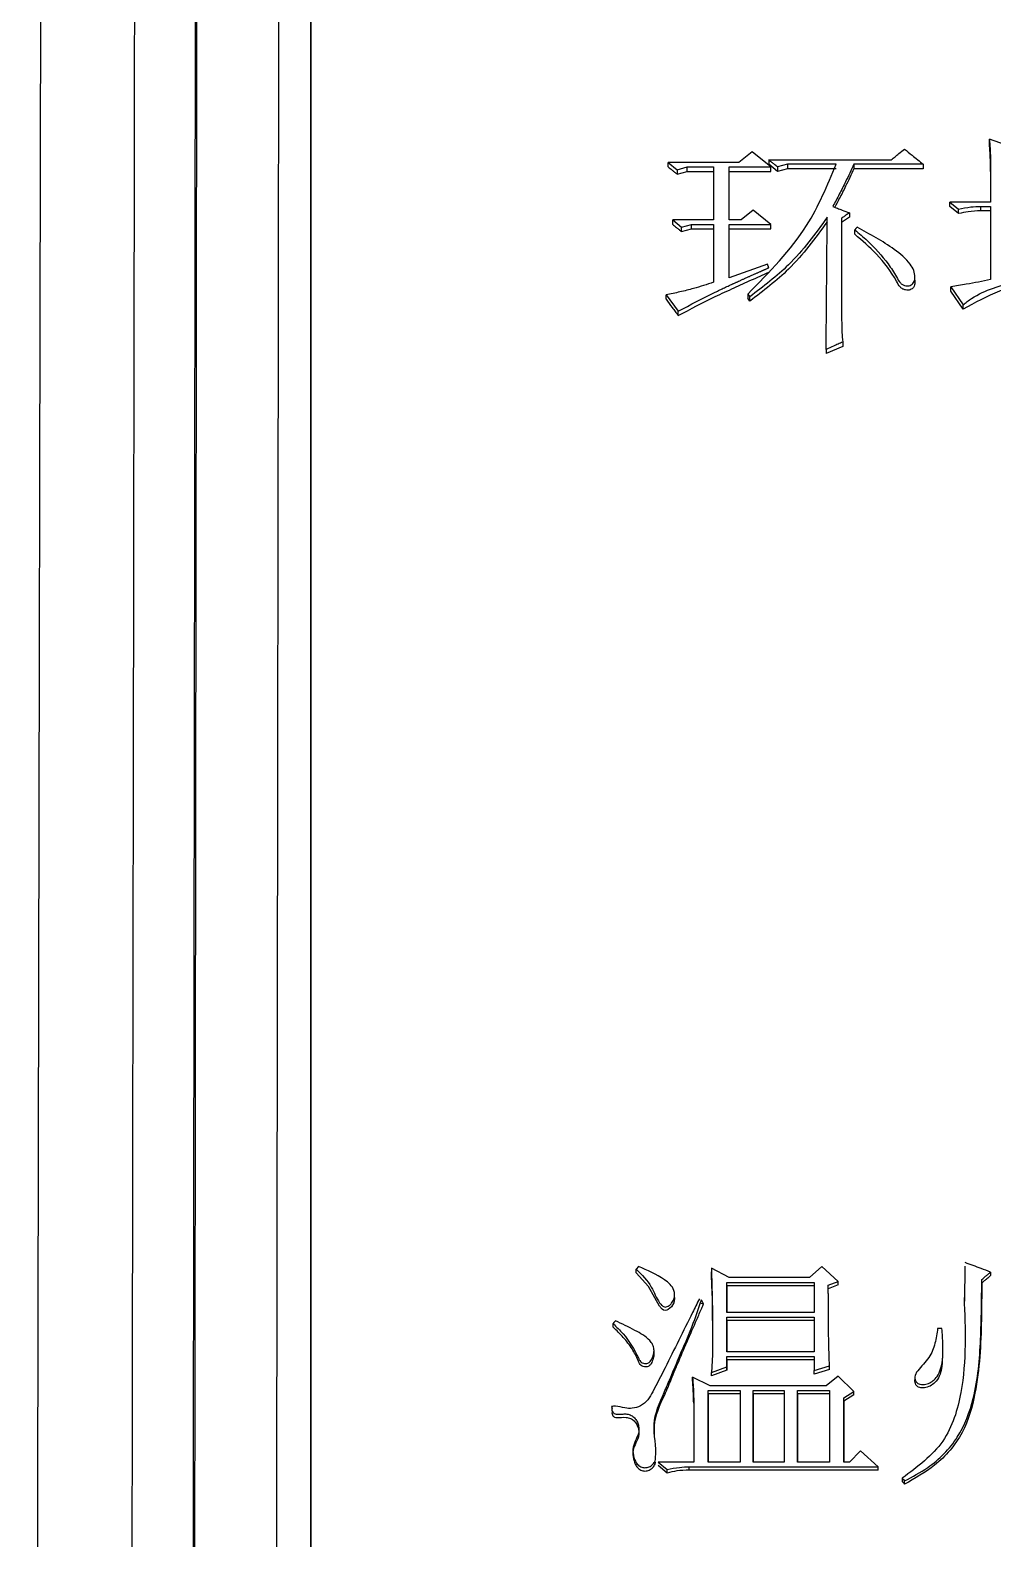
# Model space of a CAD drawing. Header units: millimetres. Extents: x 2063 to 4500, y 825 to 2548.
# Drawn here: x 2670.86 to 2680.29, y 2265.99 to 2280.78 of the extents above; entities that cross this region are included whole.
import ezdxf

# ---------------------------------------------------------------- set-up
doc = ezdxf.new("R2010")
doc.units = ezdxf.units.MM

msp = doc.modelspace()

# ---------------------------------------------------------------- linework, layer by layer
at = {"color": 7, "linetype": 'Continuous', "lineweight": 25}
for p, q in [((2680.505, 2279.624), (2680.256, 2279.712)), ((2680.256, 2279.668), (2680.256, 2279.712)), ((2677.931, 2279.589), (2677.801, 2279.484)), ((2678.115, 2279.44), (2677.931, 2279.589)), ((2677.109, 2279.484), (2677.195, 2279.413)), ((2677.801, 2279.484), (2677.109, 2279.484)), ((2677.109, 2279.44), (2677.109, 2279.484)), ((2677.195, 2279.413), (2677.293, 2279.44)), ((2677.195, 2279.413), (2677.195, 2279.369)), ((2677.293, 2279.44), (2677.552, 2279.44)), ((2677.293, 2279.396), (2677.293, 2279.44)), ((2677.552, 2279.44), (2677.552, 2278.92)), ((2677.704, 2279.44), (2678.115, 2279.44)), ((2677.704, 2278.92), (2677.704, 2279.44)), ((2677.704, 2279.396), (2677.704, 2279.44)), ((2678.093, 2279.51), (2679.294, 2279.51)), ((2678.093, 2279.51), (2678.093, 2279.466)), ((2678.18, 2279.396), (2678.093, 2279.466)), ((2678.277, 2279.466), (2678.18, 2279.44)), ((2678.18, 2279.44), (2678.18, 2279.396)), ((2678.277, 2279.422), (2678.18, 2279.396)), ((2678.753, 2279.466), (2678.277, 2279.466)), ((2678.753, 2279.422), (2678.277, 2279.422)), ((2679.607, 2279.466), (2678.926, 2279.466)), ((2678.926, 2279.466), (2678.926, 2279.422)), ((2679.607, 2279.422), (2678.926, 2279.422)), ((2680.267, 2279.44), (2680.267, 2279.096)), ((2680.267, 2279.396), (2680.267, 2279.44)), ((2677.195, 2279.369), (2677.293, 2279.396)), ((2677.293, 2279.396), (2677.552, 2279.396)), ((2677.704, 2278.92), (2677.704, 2279.396)), ((2677.704, 2279.396), (2678.115, 2279.396)), ((2677.942, 2279.017), (2677.823, 2278.92)), ((2678.115, 2278.876), (2677.942, 2279.017)), ((2678.883, 2278.99), (2678.883, 2278.947)), ((2679.867, 2279.096), (2679.954, 2279.026)), ((2680.267, 2279.096), (2679.867, 2279.096)), ((2679.954, 2278.982), (2679.867, 2279.053)), ((2679.954, 2278.982), (2679.954, 2279.026)), ((2680.17, 2279.052), (2680.267, 2279.052)), ((2680.17, 2279.009), (2680.17, 2279.052)), ((2680.267, 2279.009), (2680.17, 2279.009)), ((2680.267, 2279.052), (2680.267, 2278.336)), ((2677.152, 2278.92), (2677.238, 2278.849)), ((2677.552, 2278.92), (2677.152, 2278.92)), ((2677.152, 2278.877), (2677.152, 2278.92)), ((2677.238, 2278.849), (2677.336, 2278.876)), ((2677.238, 2278.806), (2677.238, 2278.849)), ((2677.238, 2278.806), (2677.336, 2278.832)), ((2677.336, 2278.876), (2677.552, 2278.876)), ((2677.336, 2278.832), (2677.336, 2278.876)), ((2677.336, 2278.832), (2677.552, 2278.832)), ((2677.552, 2278.876), (2677.552, 2278.309)), ((2677.823, 2278.92), (2677.704, 2278.92)), ((2677.704, 2278.876), (2678.115, 2278.876)), ((2677.704, 2278.354), (2677.704, 2278.876)), ((2677.704, 2278.832), (2677.704, 2278.876)), ((2677.704, 2278.354), (2677.704, 2278.832)), ((2677.704, 2278.832), (2678.115, 2278.832)), ((2678.883, 2278.947), (2678.807, 2278.894)), ((2678.807, 2278.937), (2678.807, 2278.017)), ((2678.807, 2278.937), (2678.807, 2278.894)), ((2678.807, 2278.894), (2678.807, 2278.016)), ((2678.937, 2278.78), (2678.937, 2278.823)), ((2678.082, 2278.487), (2677.704, 2278.354)), ((2678.093, 2278.451), (2678.082, 2278.487)), ((2679.496, 2278.458), (2679.496, 2278.464)), ((2679.878, 2278.265), (2679.997, 2278.088)), ((2679.878, 2278.223), (2679.878, 2278.265)), ((2679.997, 2278.046), (2679.878, 2278.223)), ((2677.087, 2278.185), (2677.206, 2278.025)), ((2677.087, 2278.143), (2677.087, 2278.185)), ((2677.887, 2278.194), (2677.909, 2278.168)), ((2677.887, 2278.194), (2677.887, 2278.152)), ((2677.909, 2278.125), (2677.887, 2278.152)), ((2677.909, 2278.125), (2677.909, 2278.168)), ((2679.997, 2278.046), (2679.997, 2278.088)), ((2677.206, 2277.983), (2677.206, 2278.025)), ((2678.818, 2277.681), (2678.656, 2277.61)), ((2678.656, 2277.652), (2678.656, 2277.61)), ((2678.818, 2277.723), (2678.818, 2277.681)), ((2676.817, 2268.662), (2676.795, 2268.634)), ((2676.795, 2268.6), (2676.795, 2268.634)), ((2677.704, 2268.552), (2677.531, 2268.644)), ((2677.531, 2268.644), (2677.531, 2268.609)), ((2677.535, 2268.447), (2677.531, 2268.609)), ((2678.612, 2268.662), (2678.493, 2268.552)), ((2678.775, 2268.515), (2678.612, 2268.662)), ((2680.014, 2268.323), (2680.019, 2268.664)), ((2677.682, 2268.506), (2678.537, 2268.506)), ((2677.682, 2268.212), (2677.682, 2268.506)), ((2677.682, 2268.471), (2677.682, 2268.506)), ((2677.682, 2268.471), (2677.682, 2268.212)), ((2678.537, 2268.471), (2677.682, 2268.471)), ((2678.493, 2268.552), (2677.704, 2268.552)), ((2678.537, 2268.506), (2678.537, 2268.212)), ((2678.677, 2268.478), (2678.775, 2268.515)), ((2678.775, 2268.48), (2678.677, 2268.444)), ((2678.775, 2268.48), (2678.775, 2268.515)), ((2680.181, 2268.499), (2680.181, 2268.533)), ((2680.267, 2268.607), (2680.267, 2268.572)), ((2677.168, 2268.395), (2677.168, 2268.407)), ((2677.455, 2268.297), (2677.433, 2268.336)), ((2677.422, 2268.304), (2677.455, 2268.297)), ((2678.537, 2268.212), (2677.682, 2268.212)), ((2677.682, 2268.166), (2678.537, 2268.166)), ((2677.682, 2267.825), (2677.682, 2268.166)), ((2677.682, 2268.131), (2677.682, 2268.166)), ((2678.537, 2268.166), (2678.537, 2267.825)), ((2676.568, 2268.067), (2676.568, 2268.101)), ((2677.682, 2268.131), (2677.682, 2267.825)), ((2678.537, 2268.131), (2677.682, 2268.131)), ((2679.791, 2268.055), (2679.748, 2268.055)), ((2676.969, 2267.809), (2676.969, 2267.843)), ((2677.541, 2267.797), (2677.531, 2267.622)), ((2678.537, 2267.825), (2677.682, 2267.825)), ((2677.682, 2267.779), (2678.537, 2267.779)), ((2677.682, 2267.677), (2677.682, 2267.779)), ((2677.682, 2267.745), (2677.682, 2267.779)), ((2677.682, 2267.745), (2677.682, 2267.644)), ((2678.537, 2267.745), (2677.682, 2267.745)), ((2678.537, 2267.779), (2678.537, 2267.641)), ((2679.798, 2267.763), (2679.798, 2267.797)), ((2677.52, 2267.493), (2677.347, 2267.576)), ((2677.347, 2267.542), (2677.347, 2267.576)), ((2677.531, 2267.622), (2677.682, 2267.677)), ((2677.682, 2267.644), (2677.531, 2267.589)), ((2677.531, 2267.589), (2677.531, 2267.622)), ((2677.682, 2267.644), (2677.682, 2267.677)), ((2678.537, 2267.641), (2678.688, 2267.687)), ((2678.688, 2267.653), (2678.537, 2267.607)), ((2678.537, 2267.607), (2678.537, 2267.641)), ((2678.775, 2267.585), (2678.656, 2267.493)), ((2678.688, 2267.653), (2678.688, 2267.687)), ((2678.926, 2267.437), (2678.775, 2267.585)), ((2679.569, 2267.66), (2679.569, 2267.659)), ((2677.498, 2267.447), (2677.812, 2267.447)), ((2677.498, 2266.744), (2677.498, 2267.447)), ((2677.498, 2267.413), (2677.498, 2267.447)), ((2678.656, 2267.493), (2677.52, 2267.493)), ((2677.812, 2267.447), (2677.812, 2266.744)), ((2677.942, 2267.447), (2678.245, 2267.447)), ((2677.942, 2266.744), (2677.942, 2267.447)), ((2677.942, 2267.413), (2677.942, 2267.447)), ((2678.245, 2267.447), (2678.245, 2266.744)), ((2678.374, 2267.447), (2678.688, 2267.447)), ((2678.374, 2266.744), (2678.374, 2267.447)), ((2678.374, 2267.413), (2678.374, 2267.447)), ((2678.688, 2267.447), (2678.688, 2266.744)), ((2678.829, 2267.373), (2678.926, 2267.437)), ((2678.926, 2267.404), (2678.926, 2267.437)), ((2677.358, 2267.321), (2677.358, 2267.354)), ((2677.498, 2267.413), (2677.498, 2266.744)), ((2677.812, 2267.413), (2677.498, 2267.413)), ((2677.942, 2267.413), (2677.942, 2266.744)), ((2678.245, 2267.413), (2677.942, 2267.413)), ((2678.374, 2267.413), (2678.374, 2266.744)), ((2678.688, 2267.413), (2678.374, 2267.413)), ((2678.926, 2267.404), (2678.829, 2267.34)), ((2678.829, 2267.34), (2678.829, 2267.373)), ((2678.991, 2266.855), (2678.883, 2266.744)), ((2679.164, 2266.697), (2678.991, 2266.855)), ((2677.011, 2266.744), (2677.098, 2266.67)), ((2677.358, 2266.744), (2677.011, 2266.744)), ((2677.098, 2266.637), (2677.011, 2266.711)), ((2677.314, 2266.697), (2679.164, 2266.697)), ((2677.314, 2266.665), (2677.314, 2266.697)), ((2677.812, 2266.744), (2677.498, 2266.744)), ((2678.245, 2266.744), (2677.942, 2266.744)), ((2678.688, 2266.744), (2678.374, 2266.744)), ((2678.883, 2266.744), (2678.829, 2266.744)), ((2679.164, 2266.665), (2679.164, 2266.697)), ((2677.098, 2266.637), (2677.098, 2266.67)), ((2679.164, 2266.665), (2677.314, 2266.665)), ((2679.402, 2266.586), (2679.402, 2266.554)), ((2679.424, 2266.526), (2679.424, 2266.558))]:
    msp.add_line(p, q, dxfattribs=at)
at = {"color": 7, "linetype": 'Continuous', "lineweight": 25, "flags": 128}
for points in [[(2670.855, 2231.428), (2670.866, 2236.711), (2670.878, 2242.021), (2670.889, 2247.334), (2670.9, 2252.625), (2670.912, 2257.871), (2670.923, 2263.048), (2670.933, 2268.131), (2670.944, 2273.097), (2670.954, 2277.925), (2670.964, 2282.591)], [(2678.115, 2279.396), (2678.115, 2279.418), (2678.115, 2279.44)], [(2678.277, 2279.466), (2678.277, 2279.455), (2678.277, 2279.444), (2678.277, 2279.422)], [(2679.607, 2279.466), (2679.607, 2279.444), (2679.607, 2279.422)], [(2679.867, 2279.053), (2679.867, 2279.064), (2679.867, 2279.074), (2679.867, 2279.085), (2679.867, 2279.096)], [(2678.115, 2278.832), (2678.115, 2278.843), (2678.115, 2278.859), (2678.115, 2278.876)], [(2678.958, 2278.849), (2678.948, 2278.836), (2678.937, 2278.823)], [(2677.167, 2268.371), (2677.17, 2268.349), (2677.164, 2268.306), (2677.141, 2268.267), (2677.109, 2268.239), (2677.094, 2268.232), (2677.079, 2268.23), (2677.063, 2268.234), (2677.048, 2268.243), (2677.024, 2268.271), (2676.914, 2268.464), (2676.795, 2268.6), (2676.795, 2268.6)], [(2676.59, 2268.129), (2676.584, 2268.122), (2676.576, 2268.112), (2676.568, 2268.101)], [(2679.402, 2266.586), (2679.413, 2266.572), (2679.424, 2266.558)], [(2679.402, 2266.554), (2679.407, 2266.547), (2679.413, 2266.54), (2679.424, 2266.526)]]:
    msp.add_lwpolyline(points, dxfattribs=at)
at = {"color": 7, "linetype": 'Continuous', "lineweight": 25}
for points, knots in [([(2673.605, 2321.538), (2673.605, 2321.434), (2673.605, 2320.913), (2673.605, 2319.546), (2673.605, 2317.386), (2673.605, 2314.768), (2673.605, 2312.306), (2673.605, 2308.798), (2673.605, 2305.655), (2673.605, 2301.34), (2673.606, 2296.653), (2673.606, 2291.52), (2673.606, 2286.097), (2673.606, 2281.538), (2673.606, 2275.616), (2673.606, 2270.71), (2673.606, 2264.031), (2673.606, 2259.738), (2673.606, 2256.737)], [0, 0, 0, 0, 0.020124, 0.100733, 0.181328, 0.221587, 0.302184, 0.342442, 0.423039, 0.463298, 0.543894, 0.624491, 0.664749, 0.745346, 0.785604, 0.8662, 0.906458, 1, 1, 1, 1]), ([(2671.936, 2320.59), (2671.937, 2320.618), (2671.937, 2320.707), (2671.936, 2319.72), (2671.933, 2317.708), (2671.928, 2314.645), (2671.923, 2311.257), (2671.918, 2307.919), (2671.913, 2304.85), (2671.907, 2301.206), (2671.901, 2296.935), (2671.894, 2292.29), (2671.886, 2287.343), (2671.878, 2282.173), (2671.869, 2276.488), (2671.859, 2270.291), (2671.848, 2263.607), (2671.841, 2258.917), (2671.837, 2256.523)], [0, 0, 0, 0, 0.039342, 0.122943, 0.206183, 0.289063, 0.371582, 0.416612, 0.465601, 0.518547, 0.575452, 0.636313, 0.690059, 0.746552, 0.805793, 0.867782, 0.932518, 1, 1, 1, 1]), ([(2672.442, 2256.387), (2672.446, 2259.686), (2672.455, 2266.285), (2672.468, 2275.715), (2672.48, 2284.595), (2672.491, 2292.753), (2672.501, 2300.053), (2672.509, 2306.371), (2672.516, 2311.593), (2672.521, 2315.65), (2672.524, 2318.398), (2672.526, 2319.844), (2672.525, 2319.821), (2672.525, 2319.812)], [0, 0, 0, 0, 0.094309, 0.188619, 0.282928, 0.377238, 0.471547, 0.565857, 0.660166, 0.754475, 0.848785, 0.943094, 1, 1, 1, 1]), ([(2672.456, 2256.338), (2672.459, 2258.724), (2672.466, 2263.431), (2672.475, 2270.18), (2672.483, 2276.522), (2672.491, 2282.418), (2672.499, 2287.848), (2672.507, 2293.581), (2672.514, 2299.35), (2672.521, 2304.83), (2672.527, 2309.297), (2672.532, 2312.82), (2672.535, 2315.482), (2672.537, 2317.385), (2672.538, 2318.604), (2672.539, 2319.321), (2672.539, 2319.352), (2672.539, 2319.367)], [0, 0, 0, 0, 0.06854, 0.13522, 0.200041, 0.263001, 0.324101, 0.38334, 0.468684, 0.549845, 0.626823, 0.699617, 0.768227, 0.832652, 0.892892, 0.948946, 1, 1, 1, 1]), ([(2673.337, 2318.613), (2673.337, 2318.625), (2673.337, 2318.737), (2673.337, 2318.384), (2673.337, 2317.814), (2673.336, 2317.268), (2673.335, 2316.594), (2673.334, 2315.785), (2673.333, 2314.846), (2673.332, 2313.774), (2673.33, 2312.064), (2673.326, 2309.378), (2673.321, 2305.229), (2673.315, 2300.012), (2673.307, 2294.405), (2673.3, 2288.728), (2673.292, 2283.261), (2673.284, 2277.248), (2673.275, 2270.701), (2673.265, 2263.658), (2673.258, 2258.715), (2673.255, 2256.201)], [0, 0, 0, 0, 0.008365, 0.077995, 0.107986, 0.138061, 0.168221, 0.198465, 0.228793, 0.259205, 0.289702, 0.358895, 0.433683, 0.514064, 0.600037, 0.66048, 0.723411, 0.788828, 0.856732, 0.927123, 1, 1, 1, 1]), ([(2673.606, 2257.657), (2673.606, 2257.964), (2673.606, 2260.862), (2673.606, 2266.288), (2673.606, 2272.506), (2673.606, 2278.541), (2673.606, 2283.171), (2673.606, 2286.982), (2673.606, 2288.425), (2673.606, 2288.822)], [0, 0, 0, 0, 0.027476, 0.259697, 0.491874, 0.607849, 0.840033, 0.956008, 1, 1, 1, 1]), ([(2680.256, 2279.712), (2680.259, 2279.682), (2680.263, 2279.621), (2680.266, 2279.53), (2680.267, 2279.47), (2680.267, 2279.44)], [0, 0, 0, 0, 0.33558, 0.667724, 1, 1, 1, 1]), ([(2679.294, 2279.51), (2679.306, 2279.52), (2679.331, 2279.54), (2679.374, 2279.576), (2679.405, 2279.601), (2679.424, 2279.615)], [0, 0, 0, 0, 0.288432, 0.576865, 1, 1, 1, 1]), ([(2679.424, 2279.615), (2679.448, 2279.595), (2679.492, 2279.56), (2679.553, 2279.51), (2679.589, 2279.481), (2679.607, 2279.466)], [0, 0, 0, 0, 0.407194, 0.703597, 1, 1, 1, 1]), ([(2680.267, 2279.396), (2680.267, 2279.426), (2680.266, 2279.487), (2680.262, 2279.578), (2680.258, 2279.638), (2680.256, 2279.668)], [0, 0, 0, 0, 0.335994, 0.667926, 1, 1, 1, 1]), ([(2677.109, 2279.44), (2677.121, 2279.43), (2677.142, 2279.413), (2677.17, 2279.389), (2677.187, 2279.376), (2677.195, 2279.369)], [0, 0, 0, 0, 0.4286084, 0.7143042, 1, 1, 1, 1]), ([(2677.887, 2278.194), (2678.099, 2278.408), (2678.473, 2278.788), (2678.668, 2279.26), (2678.753, 2279.466)], [0, 0, 0, 0, 0.564597, 1, 1, 1, 1]), ([(2678.18, 2279.44), (2678.167, 2279.45), (2678.147, 2279.466), (2678.118, 2279.49), (2678.101, 2279.503), (2678.093, 2279.51)], [0, 0, 0, 0, 0.428361, 0.714181, 1, 1, 1, 1]), ([(2678.926, 2279.466), (2678.9, 2279.409), (2678.855, 2279.31), (2678.785, 2279.173), (2678.742, 2279.092), (2678.72, 2279.052)], [0, 0, 0, 0, 0.409741, 0.70481, 1, 1, 1, 1]), ([(2678.926, 2279.422), (2678.9, 2279.365), (2678.855, 2279.266), (2678.791, 2279.141), (2678.755, 2279.073), (2678.74, 2279.045)], [0, 0, 0, 0, 0.449925, 0.773337, 1, 1, 1, 1]), ([(2678.72, 2279.052), (2678.736, 2279.046), (2678.766, 2279.035), (2678.821, 2279.014), (2678.859, 2278.999), (2678.883, 2278.99)], [0, 0, 0, 0, 0.283862, 0.567725, 1, 1, 1, 1]), ([(2678.883, 2278.99), (2678.876, 2278.986), (2678.861, 2278.975), (2678.835, 2278.957), (2678.816, 2278.944), (2678.807, 2278.937)], [0, 0, 0, 0, 0.250001, 0.625, 1, 1, 1, 1]), ([(2679.954, 2279.026), (2679.993, 2279.034), (2680.064, 2279.05), (2680.138, 2279.052), (2680.17, 2279.052)], [0, 0, 0, 0, 0.558835, 1, 1, 1, 1]), ([(2680.17, 2279.009), (2680.129, 2279.008), (2680.056, 2279.006), (2679.985, 2278.989), (2679.954, 2278.982)], [0, 0, 0, 0, 0.561085, 1, 1, 1, 1]), ([(2677.152, 2278.877), (2677.164, 2278.866), (2677.185, 2278.85), (2677.214, 2278.826), (2677.23, 2278.813), (2677.238, 2278.806)], [0, 0, 0, 0, 0.4286083, 0.7143042, 1, 1, 1, 1]), ([(2678.666, 2278.946), (2678.548, 2278.784), (2678.336, 2278.493), (2678.04, 2278.268), (2677.909, 2278.168)], [0, 0, 0, 0, 0.555449, 1, 1, 1, 1]), ([(2678.666, 2278.903), (2678.548, 2278.741), (2678.336, 2278.45), (2678.04, 2278.225), (2677.909, 2278.125)], [0, 0, 0, 0, 0.555388, 1, 1, 1, 1]), ([(2678.656, 2277.652), (2678.656, 2277.661), (2678.656, 2277.686), (2678.656, 2277.72), (2678.656, 2277.763), (2678.657, 2277.806), (2678.657, 2277.848), (2678.657, 2277.891), (2678.658, 2277.925), (2678.658, 2277.968), (2678.658, 2278.011), (2678.659, 2278.053), (2678.659, 2278.096), (2678.659, 2278.13), (2678.66, 2278.173), (2678.66, 2278.207), (2678.66, 2278.249), (2678.661, 2278.292), (2678.661, 2278.334), (2678.661, 2278.377), (2678.662, 2278.411), (2678.662, 2278.453), (2678.662, 2278.496), (2678.663, 2278.538), (2678.663, 2278.581), (2678.663, 2278.615), (2678.664, 2278.657), (2678.664, 2278.691), (2678.664, 2278.734), (2678.665, 2278.768), (2678.665, 2278.81), (2678.666, 2278.867), (2678.666, 2278.915), (2678.666, 2278.946)], [0, 0, 0, 0, 0.019729, 0.059186, 0.078915, 0.118372, 0.157829, 0.177558, 0.217015, 0.236744, 0.276201, 0.315659, 0.335387, 0.374845, 0.394573, 0.43403, 0.453759, 0.493216, 0.532674, 0.552402, 0.59186, 0.611588, 0.651046, 0.690503, 0.710232, 0.749689, 0.769418, 0.808875, 0.828604, 0.868061, 0.88779, 0.927247, 1, 1, 1, 1]), ([(2678.937, 2278.823), (2678.978, 2278.788), (2679.098, 2278.687), (2679.237, 2278.533), (2679.334, 2278.386), (2679.372, 2278.309), (2679.409, 2278.282), (2679.438, 2278.274), (2679.466, 2278.274), (2679.49, 2278.282), (2679.508, 2278.297), (2679.522, 2278.322), (2679.528, 2278.367), (2679.519, 2278.427), (2679.457, 2278.527), (2679.327, 2278.634), (2679.146, 2278.747), (2679.021, 2278.815), (2678.958, 2278.849)], [0, 0, 0, 0, 0.09565, 0.280795, 0.373244, 0.419662, 0.436462, 0.4533, 0.470465, 0.483389, 0.496387, 0.510841, 0.535897, 0.579802, 0.622961, 0.750748, 0.875017, 1, 1, 1, 1]), ([(2679.522, 2278.339), (2679.523, 2278.332), (2679.527, 2278.314), (2679.523, 2278.286), (2679.513, 2278.261), (2679.498, 2278.245), (2679.479, 2278.235), (2679.457, 2278.231), (2679.431, 2278.233), (2679.405, 2278.242), (2679.371, 2278.27), (2679.306, 2278.397), (2679.168, 2278.581), (2679.01, 2278.717), (2678.937, 2278.78)], [0, 0, 0, 0, 0.025638, 0.062848, 0.0932405, 0.1144167, 0.1356048, 0.1575622, 0.1838027, 0.2141167, 0.2450176, 0.3224905, 0.6882691, 1, 1, 1, 1]), ([(2677.206, 2278.025), (2677.326, 2278.089), (2677.46, 2278.161), (2677.606, 2278.23), (2677.636, 2278.245), (2677.659, 2278.256), (2677.682, 2278.267), (2677.702, 2278.276), (2677.721, 2278.285), (2677.736, 2278.292), (2677.752, 2278.299), (2677.763, 2278.304), (2677.775, 2278.309), (2677.79, 2278.316), (2677.806, 2278.323), (2677.821, 2278.33), (2677.833, 2278.336), (2677.845, 2278.341), (2677.86, 2278.348), (2677.876, 2278.355), (2677.891, 2278.362), (2677.903, 2278.367), (2677.918, 2278.374), (2677.934, 2278.381), (2677.95, 2278.388), (2677.961, 2278.393), (2677.973, 2278.398), (2677.985, 2278.403), (2677.996, 2278.408), (2678.006, 2278.413), (2678.014, 2278.416), (2678.02, 2278.419), (2678.025, 2278.421), (2678.033, 2278.425), (2678.041, 2278.428), (2678.049, 2278.432), (2678.055, 2278.434), (2678.06, 2278.437), (2678.068, 2278.44), (2678.076, 2278.444), (2678.085, 2278.448), (2678.09, 2278.45), (2678.093, 2278.451)], [0, 0, 0, 0, 0.414083, 0.465835, 0.49171, 0.517586, 0.543462, 0.569338, 0.582276, 0.608151, 0.621089, 0.634027, 0.646965, 0.659903, 0.685779, 0.698716, 0.711654, 0.724592, 0.73753, 0.763406, 0.776344, 0.789282, 0.802219, 0.828095, 0.841033, 0.853971, 0.866909, 0.879847, 0.892784, 0.905722, 0.912191, 0.91866, 0.925129, 0.931598, 0.944536, 0.951005, 0.957474, 0.963943, 0.970412, 0.98335, 0.989818, 1, 1, 1, 1]), ([(2677.206, 2277.983), (2677.326, 2278.047), (2677.506, 2278.141), (2677.748, 2278.252), (2677.923, 2278.332), (2678.036, 2278.383), (2678.093, 2278.409)], [0, 0, 0, 0, 0.414296, 0.62139, 0.810694, 1, 1, 1, 1]), ([(2679.997, 2278.088), (2680.024, 2278.11), (2680.175, 2278.227), (2680.485, 2278.308), (2680.744, 2278.391), (2680.851, 2278.425)], [0, 0, 0, 0, 0.116288, 0.635254, 1, 1, 1, 1]), ([(2680.851, 2278.382), (2680.682, 2278.335), (2680.383, 2278.253), (2680.114, 2278.109), (2679.997, 2278.046)], [0, 0, 0, 0, 0.5652512, 1, 1, 1, 1]), ([(2677.552, 2278.309), (2677.487, 2278.288), (2677.379, 2278.253), (2677.223, 2278.214), (2677.132, 2278.195), (2677.087, 2278.185)], [0, 0, 0, 0, 0.424962, 0.712284, 1, 1, 1, 1]), ([(2680.267, 2278.336), (2680.228, 2278.328), (2680.149, 2278.311), (2680.019, 2278.287), (2679.928, 2278.273), (2679.878, 2278.265)], [0, 0, 0, 0, 0.306381, 0.612797, 1, 1, 1, 1]), ([(2677.087, 2278.143), (2677.107, 2278.116), (2677.137, 2278.076), (2677.176, 2278.023), (2677.196, 2277.997), (2677.206, 2277.983)], [0, 0, 0, 0, 0.5, 0.75, 1, 1, 1, 1]), ([(2678.807, 2278.017), (2678.807, 2277.982), (2678.808, 2277.915), (2678.81, 2277.818), (2678.815, 2277.755), (2678.818, 2277.723)], [0, 0, 0, 0, 0.355817, 0.677713, 1, 1, 1, 1]), ([(2678.818, 2277.723), (2678.803, 2277.717), (2678.773, 2277.703), (2678.719, 2277.68), (2678.68, 2277.663), (2678.656, 2277.652)], [0, 0, 0, 0, 0.277507, 0.555013, 1, 1, 1, 1]), ([(2676.795, 2268.634), (2676.85, 2268.579), (2676.947, 2268.482), (2676.994, 2268.342), (2677.042, 2268.281), (2677.062, 2268.267), (2677.08, 2268.263), (2677.099, 2268.267), (2677.121, 2268.28), (2677.145, 2268.304), (2677.166, 2268.34), (2677.172, 2268.384), (2677.165, 2268.436), (2677.129, 2268.489), (2677.015, 2268.574), (2676.905, 2268.623), (2676.817, 2268.662)], [0, 0, 0, 0, 0.207426, 0.367179, 0.400689, 0.416558, 0.431268, 0.448073, 0.466649, 0.497247, 0.53852, 0.578669, 0.62014, 0.682425, 0.747233, 1, 1, 1, 1]), ([(2677.531, 2268.644), (2677.531, 2268.639), (2677.531, 2268.632), (2677.531, 2268.621), (2677.532, 2268.61), (2677.532, 2268.597), (2677.533, 2268.583), (2677.533, 2268.57), (2677.533, 2268.556), (2677.534, 2268.539), (2677.535, 2268.516), (2677.535, 2268.489), (2677.536, 2268.463), (2677.538, 2268.409), (2677.539, 2268.346), (2677.54, 2268.284), (2677.541, 2268.252), (2677.541, 2268.23), (2677.541, 2268.207), (2677.541, 2268.181), (2677.542, 2268.154), (2677.542, 2268.127), (2677.542, 2268.1), (2677.542, 2268.073), (2677.542, 2268.046), (2677.542, 2268.019), (2677.542, 2267.997), (2677.542, 2267.979), (2677.542, 2267.965), (2677.542, 2267.952), (2677.542, 2267.938), (2677.542, 2267.925), (2677.542, 2267.912), (2677.542, 2267.898), (2677.542, 2267.885), (2677.542, 2267.871), (2677.542, 2267.858), (2677.542, 2267.846), (2677.542, 2267.838), (2677.542, 2267.831), (2677.542, 2267.824), (2677.542, 2267.817), (2677.542, 2267.812), (2677.541, 2267.805), (2677.541, 2267.801), (2677.541, 2267.797)], [0, 0, 0, 0, 0.015876, 0.023814, 0.03969, 0.055566, 0.071442, 0.087319, 0.103195, 0.119071, 0.150823, 0.182575, 0.214327, 0.246079, 0.373089, 0.436594, 0.468346, 0.484222, 0.515974, 0.547726, 0.579478, 0.611231, 0.642983, 0.674735, 0.706487, 0.738239, 0.769992, 0.785868, 0.801744, 0.81762, 0.833496, 0.849372, 0.865248, 0.881124, 0.897, 0.912877, 0.928753, 0.944629, 0.952567, 0.960505, 0.968443, 0.976381, 0.984319, 0.988288, 1, 1, 1, 1]), ([(2680.267, 2268.607), (2680.236, 2268.618), (2680.179, 2268.64), (2680.096, 2268.67), (2680.044, 2268.689), (2680.019, 2268.699)], [0, 0, 0, 0, 0.377734, 0.688867, 1, 1, 1, 1]), ([(2677.534, 2268.478), (2677.534, 2268.478), (2677.534, 2268.478), (2677.534, 2268.477), (2677.534, 2268.474), (2677.537, 2268.378), (2677.54, 2268.209), (2677.541, 2268.02), (2677.541, 2267.921), (2677.542, 2267.869), (2677.542, 2267.848), (2677.542, 2267.835), (2677.542, 2267.832), (2677.542, 2267.83)], [0, 0, 0, 0, 0.001207, 0.003889, 0.007028, 0.025195, 0.475497, 0.695522, 0.859189, 0.902155, 0.937592, 0.968739, 1, 1, 1, 1]), ([(2678.688, 2267.687), (2678.688, 2267.691), (2678.688, 2267.704), (2678.687, 2267.725), (2678.686, 2267.751), (2678.685, 2267.772), (2678.685, 2267.789), (2678.684, 2267.802), (2678.684, 2267.815), (2678.684, 2267.828), (2678.683, 2267.841), (2678.683, 2267.854), (2678.683, 2267.866), (2678.682, 2267.892), (2678.68, 2267.982), (2678.679, 2268.085), (2678.678, 2268.174), (2678.678, 2268.2), (2678.678, 2268.213), (2678.678, 2268.226), (2678.678, 2268.239), (2678.678, 2268.251), (2678.678, 2268.264), (2678.678, 2268.277), (2678.678, 2268.29), (2678.678, 2268.303), (2678.678, 2268.315), (2678.678, 2268.328), (2678.678, 2268.341), (2678.678, 2268.354), (2678.678, 2268.365), (2678.678, 2268.373), (2678.678, 2268.38), (2678.678, 2268.386), (2678.677, 2268.392), (2678.677, 2268.399), (2678.677, 2268.405), (2678.677, 2268.412), (2678.677, 2268.418), (2678.677, 2268.424), (2678.677, 2268.431), (2678.677, 2268.437), (2678.677, 2268.444), (2678.677, 2268.45), (2678.677, 2268.456), (2678.677, 2268.463), (2678.677, 2268.47), (2678.677, 2268.475), (2678.677, 2268.478)], [0, 0, 0, 0, 0.016204, 0.048613, 0.081022, 0.11343, 0.129634, 0.145839, 0.162043, 0.178247, 0.194452, 0.210656, 0.22686, 0.243065, 0.307882, 0.567153, 0.631971, 0.648175, 0.664379, 0.680584, 0.696788, 0.712992, 0.729197, 0.745401, 0.761605, 0.777809, 0.794014, 0.810218, 0.826422, 0.842627, 0.858831, 0.866933, 0.875035, 0.883137, 0.89124, 0.899342, 0.907444, 0.915546, 0.923648, 0.93175, 0.939853, 0.947955, 0.956057, 0.964159, 0.972261, 0.980363, 0.988466, 1, 1, 1, 1]), ([(2679.424, 2266.559), (2679.501, 2266.6), (2679.703, 2266.707), (2679.967, 2266.975), (2680.133, 2267.422), (2680.176, 2267.949), (2680.179, 2268.338), (2680.181, 2268.533)], [0, 0, 0, 0, 0.112639, 0.292888, 0.474955, 0.735645, 1, 1, 1, 1]), ([(2680.181, 2268.499), (2680.18, 2268.379), (2680.179, 2268.019), (2680.153, 2267.523), (2680.015, 2267.02), (2679.751, 2266.712), (2679.526, 2266.584), (2679.424, 2266.526)], [0, 0, 0, 0, 0.162061, 0.486697, 0.667178, 0.849695, 1, 1, 1, 1]), ([(2680.181, 2268.533), (2680.193, 2268.544), (2680.214, 2268.562), (2680.243, 2268.586), (2680.259, 2268.6), (2680.267, 2268.607)], [0, 0, 0, 0, 0.4325048, 0.7162517, 1, 1, 1, 1]), ([(2680.267, 2268.572), (2680.255, 2268.562), (2680.234, 2268.544), (2680.205, 2268.52), (2680.189, 2268.506), (2680.181, 2268.499)], [0, 0, 0, 0, 0.432757, 0.716378, 1, 1, 1, 1]), ([(2677.413, 2268.344), (2677.391, 2268.299), (2677.279, 2268.074), (2677.127, 2267.769), (2676.985, 2267.483), (2676.912, 2267.352), (2676.842, 2267.293), (2676.76, 2267.267), (2676.676, 2267.273), (2676.61, 2267.296), (2676.565, 2267.29), (2676.552, 2267.288)], [0, 0, 0, 0, 0.102395, 0.511938, 0.690628, 0.751585, 0.813368, 0.867382, 0.913423, 0.973554, 1, 1, 1, 1]), ([(2676.557, 2267.271), (2676.557, 2267.265), (2676.555, 2267.251), (2676.562, 2267.236), (2676.57, 2267.226), (2676.581, 2267.218), (2676.605, 2267.211), (2676.636, 2267.213), (2676.664, 2267.215), (2676.692, 2267.217), (2676.725, 2267.212), (2676.763, 2267.192), (2676.792, 2267.162), (2676.811, 2267.125), (2676.821, 2267.085), (2676.822, 2267.031), (2676.793, 2266.968), (2676.758, 2266.893), (2676.763, 2266.809), (2676.785, 2266.75), (2676.811, 2266.716), (2676.828, 2266.702), (2676.848, 2266.693), (2676.868, 2266.689), (2676.89, 2266.689), (2676.911, 2266.693), (2676.931, 2266.702), (2676.949, 2266.715), (2676.965, 2266.73), (2676.98, 2266.754), (2677.001, 2266.884), (2676.93, 2267.117), (2677.046, 2267.377), (2677.126, 2267.56), (2677.165, 2267.655), (2677.186, 2267.705), (2677.198, 2267.734), (2677.243, 2267.84), (2677.334, 2268.039), (2677.399, 2268.233), (2677.433, 2268.336)], [0, 0, 0, 0, 0.0073787, 0.0150243, 0.0185756, 0.0221542, 0.0301488, 0.0452853, 0.0551706, 0.0606045, 0.0761177, 0.0914291, 0.1062873, 0.1223904, 0.1379565, 0.1534235, 0.1843059, 0.2154784, 0.2469224, 0.2782932, 0.2869385, 0.2948589, 0.3024354, 0.3101004, 0.3179917, 0.3256944, 0.3335974, 0.342062, 0.35006, 0.3577981, 0.3738098, 0.4991891, 0.6241938, 0.686833, 0.7292145, 0.7420731, 0.749377, 0.7648573, 0.8744701, 1, 1, 1, 1]), ([(2680.007, 2268.357), (2680.02, 2268.048), (2680.039, 2267.572), (2679.842, 2266.914), (2679.55, 2266.697), (2679.402, 2266.586)], [0, 0, 0, 0, 0.476561, 0.733993, 1, 1, 1, 1]), ([(2676.975, 2266.997), (2676.973, 2267.031), (2676.965, 2267.173), (2677.053, 2267.356), (2677.131, 2267.536), (2677.171, 2267.637), (2677.253, 2267.833), (2677.341, 2268.034), (2677.425, 2268.227), (2677.446, 2268.277), (2677.452, 2268.291), (2677.454, 2268.295), (2677.455, 2268.296), (2677.455, 2268.297)], [0, 0, 0, 0, 0.072339, 0.304366, 0.420322, 0.49591, 0.536225, 0.878778, 0.967055, 0.990444, 0.996951, 0.998908, 1, 1, 1, 1]), ([(2676.568, 2268.101), (2676.601, 2268.069), (2676.703, 2267.97), (2676.782, 2267.842), (2676.826, 2267.741), (2676.843, 2267.723), (2676.865, 2267.712), (2676.887, 2267.709), (2676.907, 2267.712), (2676.924, 2267.722), (2676.948, 2267.751), (2676.964, 2267.795), (2676.972, 2267.849), (2676.958, 2267.897), (2676.902, 2267.969), (2676.772, 2268.044), (2676.654, 2268.099), (2676.59, 2268.129)], [0, 0, 0, 0, 0.118686, 0.359193, 0.382947, 0.402076, 0.42122, 0.441111, 0.455767, 0.470498, 0.490907, 0.5484, 0.590659, 0.633123, 0.67426, 0.821853, 1, 1, 1, 1]), ([(2676.967, 2267.81), (2676.967, 2267.797), (2676.966, 2267.766), (2676.951, 2267.729), (2676.935, 2267.7), (2676.92, 2267.685), (2676.903, 2267.678), (2676.884, 2267.676), (2676.862, 2267.68), (2676.841, 2267.691), (2676.823, 2267.711), (2676.801, 2267.769), (2676.757, 2267.859), (2676.669, 2267.967), (2676.602, 2268.034), (2676.568, 2268.067)], [0, 0, 0, 0, 0.0568987, 0.1350252, 0.1736468, 0.2031472, 0.2266296, 0.2500331, 0.2831283, 0.3165185, 0.3501293, 0.3980724, 0.5893415, 0.7930153, 1, 1, 1, 1]), ([(2679.748, 2268.055), (2679.741, 2268.006), (2679.728, 2267.907), (2679.669, 2267.759), (2679.578, 2267.676), (2679.533, 2267.611), (2679.523, 2267.58), (2679.527, 2267.551), (2679.538, 2267.528), (2679.555, 2267.514), (2679.577, 2267.505), (2679.613, 2267.503), (2679.659, 2267.513), (2679.707, 2267.541), (2679.751, 2267.589), (2679.801, 2267.706), (2679.803, 2267.87), (2679.795, 2268.002), (2679.791, 2268.055)], [0, 0, 0, 0, 0.115518, 0.231634, 0.360314, 0.38877, 0.411137, 0.433609, 0.45467, 0.468652, 0.482629, 0.505933, 0.545458, 0.585905, 0.62732, 0.690876, 0.874624, 1, 1, 1, 1]), ([(2679.793, 2267.763), (2679.793, 2267.728), (2679.792, 2267.669), (2679.768, 2267.586), (2679.729, 2267.526), (2679.676, 2267.487), (2679.627, 2267.472), (2679.588, 2267.47), (2679.563, 2267.476), (2679.546, 2267.487), (2679.533, 2267.503), (2679.526, 2267.525), (2679.524, 2267.544), (2679.527, 2267.554), (2679.528, 2267.556)], [0, 0, 0, 0, 0.202662, 0.349797, 0.498391, 0.606497, 0.714846, 0.776821, 0.819663, 0.85472, 0.889689, 0.938332, 0.987596, 1, 1, 1, 1]), ([(2677.347, 2267.576), (2677.349, 2267.543), (2677.354, 2267.49), (2677.356, 2267.416), (2677.357, 2267.375), (2677.358, 2267.354)], [0, 0, 0, 0, 0.443386, 0.721661, 1, 1, 1, 1]), ([(2677.358, 2267.321), (2677.357, 2267.354), (2677.356, 2267.407), (2677.351, 2267.481), (2677.348, 2267.522), (2677.347, 2267.542)], [0, 0, 0, 0, 0.443947, 0.7219434, 1, 1, 1, 1]), ([(2676.552, 2267.288), (2676.554, 2267.283), (2676.557, 2267.274), (2676.557, 2267.263), (2676.555, 2267.257), (2676.554, 2267.256), (2676.553, 2267.255), (2676.552, 2267.255), (2676.552, 2267.255), (2676.552, 2267.255)], [0, 0, 0, 0, 0.493604, 0.861876, 0.955662, 0.982084, 0.991539, 0.995796, 1, 1, 1, 1]), ([(2677.358, 2267.354), (2677.358, 2267.253), (2677.358, 2267.049), (2677.358, 2266.846), (2677.358, 2266.744)], [0, 0, 0, 0, 0.499996, 1, 1, 1, 1]), ([(2678.829, 2266.744), (2678.829, 2266.836), (2678.829, 2267.046), (2678.829, 2267.256), (2678.829, 2267.373)], [0, 0, 0, 0, 0.44202, 1, 1, 1, 1]), ([(2678.829, 2267.34), (2678.829, 2267.247), (2678.829, 2267.049), (2678.829, 2266.85), (2678.829, 2266.744)], [0, 0, 0, 0, 0.465984, 1, 1, 1, 1]), ([(2676.557, 2267.238), (2676.557, 2267.231), (2676.555, 2267.217), (2676.563, 2267.2), (2676.573, 2267.19), (2676.586, 2267.183), (2676.627, 2267.175), (2676.68, 2267.189), (2676.739, 2267.174), (2676.775, 2267.149), (2676.801, 2267.114), (2676.817, 2267.074), (2676.823, 2267.032), (2676.816, 2266.976), (2676.78, 2266.916), (2676.756, 2266.837), (2676.767, 2266.767), (2676.787, 2266.716), (2676.808, 2266.687), (2676.829, 2266.67), (2676.848, 2266.66), (2676.869, 2266.656), (2676.891, 2266.657), (2676.913, 2266.661), (2676.939, 2266.673), (2676.961, 2266.692), (2676.975, 2266.715), (2676.982, 2266.73), (2676.982, 2266.739), (2676.982, 2266.742)], [0, 0, 0, 0, 0.021977, 0.044085, 0.053985, 0.064273, 0.088224, 0.176711, 0.220203, 0.264353, 0.306517, 0.351961, 0.396252, 0.439352, 0.525251, 0.607696, 0.694473, 0.739882, 0.779597, 0.801371, 0.821997, 0.842752, 0.864889, 0.886343, 0.907126, 0.950116, 0.970156, 0.990518, 1, 1, 1, 1]), ([(2677.098, 2266.67), (2677.138, 2266.679), (2677.209, 2266.695), (2677.282, 2266.697), (2677.314, 2266.697)], [0, 0, 0, 0, 0.558835, 1, 1, 1, 1]), ([(2677.314, 2266.665), (2677.273, 2266.664), (2677.2, 2266.662), (2677.129, 2266.645), (2677.098, 2266.637)], [0, 0, 0, 0, 0.561085, 1, 1, 1, 1])]:
    msp.add_open_spline(points, degree=3, knots=knots, dxfattribs=at)

doc.saveas('drawing.dxf')
